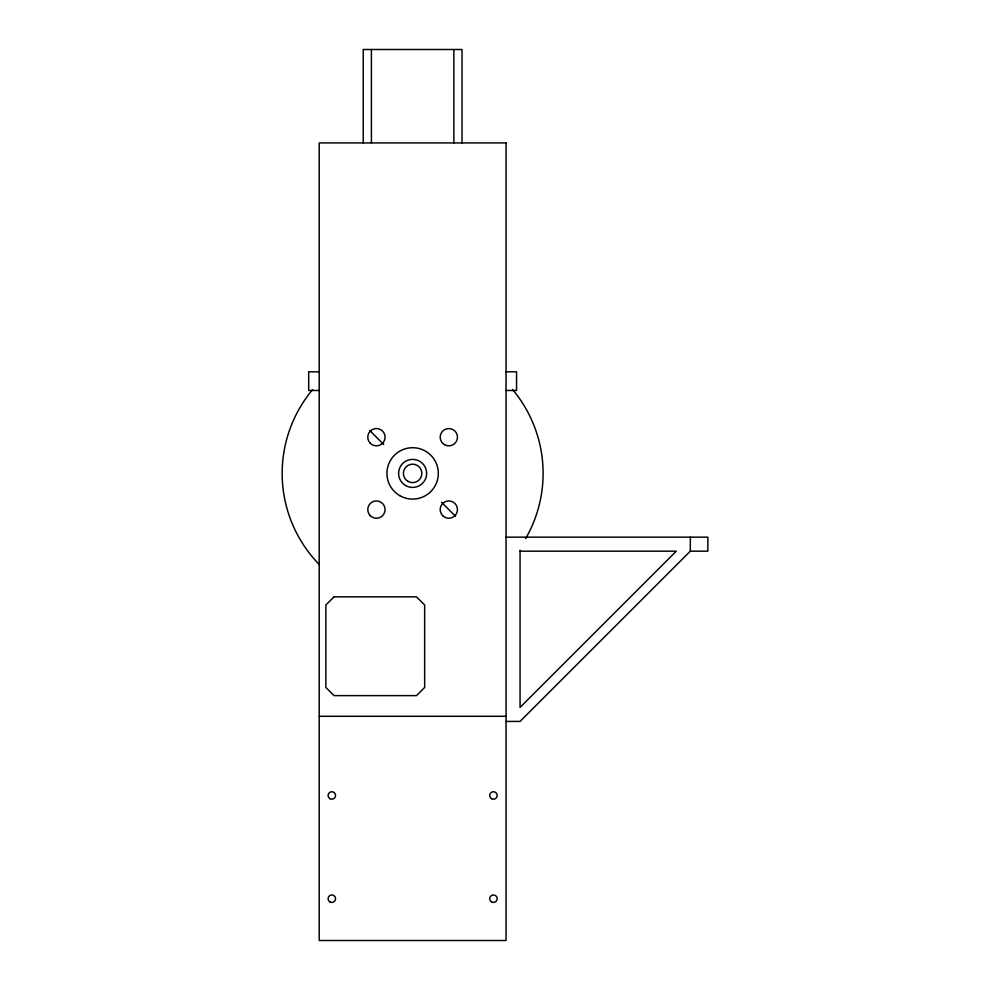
<?xml version="1.0" encoding="UTF-8"?>
<svg xmlns="http://www.w3.org/2000/svg" width="990" height="990" viewBox="0 0 990 990"><rect width="100%" height="100%" fill="white"/><g stroke="black" fill="none" stroke-linecap="round" stroke-linejoin="round"><path stroke-width="1.49" d="M506.051 537.162L707.838 537.162L707.838 551.17L690.327 551.17L520.059 721.425L506.051 721.425M319.213 371.807L308.694 371.807L308.694 390.481L319.213 390.481M506.051 371.807L516.557 371.807L516.557 390.481L506.051 390.481M520.059 551.17L676.306 551.17L520.059 707.417L520.059 550.292M319.213 716.29L506.051 716.29M369.716 430.477L383.699 444.473M441.552 502.326L455.549 516.31M690.327 537.162L690.327 551.17M462.021 142.919L462.021 49.5L363.231 49.5L363.231 142.919M453.853 49.5L453.853 142.919M371.411 49.5L371.411 142.919M512.572 389.54A130.47 130.47 0 0 1 525.616 538.634M319.374 564.634A130.47 130.47 0 0 1 312.679 389.54M334.038 596.834L325.858 605.001L325.858 687.444L334.038 695.624L416.481 695.624L424.661 687.444L424.661 605.001L416.481 596.834L334.038 596.834M506.051 142.919L319.213 142.919L319.213 940.5L506.051 940.5L506.051 142.919M444.51 444.683A8.638 8.638 0 0 0 457.467 437.196A8.638 8.638 0 0 0 444.51 429.71A8.638 8.638 0 0 0 444.51 444.683M370.322 443.31A8.638 8.638 0 0 0 384.776 439.436A8.638 8.638 0 0 0 374.195 428.843A8.638 8.638 0 0 0 370.322 443.31M442.716 515.703A8.638 8.638 0 0 0 457.17 511.83A8.638 8.638 0 0 0 446.589 501.249A8.638 8.638 0 0 0 442.716 515.703M370.322 515.703A8.638 8.638 0 0 0 384.776 511.83A8.638 8.638 0 0 0 374.195 501.249A8.638 8.638 0 0 0 370.322 515.703M399.787 495.644A25.691 25.691 0 0 0 438.322 473.393A25.691 25.691 0 0 0 399.787 451.143A25.691 25.691 0 0 0 399.787 495.644M329.955 901.927A3.737 3.737 0 0 0 335.561 898.697A3.737 3.737 0 0 0 329.955 895.455A3.737 3.737 0 0 0 329.955 901.927M329.955 798.695A3.737 3.737 0 0 0 335.561 795.465A3.737 3.737 0 0 0 329.955 792.223A3.737 3.737 0 0 0 329.955 798.695M491.572 798.695A3.737 3.737 0 0 0 497.178 795.465A3.737 3.737 0 0 0 491.572 792.223A3.737 3.737 0 0 0 491.572 798.695M491.572 901.927A3.737 3.737 0 0 0 497.178 898.697A3.737 3.737 0 0 0 491.572 895.455A3.737 3.737 0 0 0 491.572 901.927M405.615 485.533A14.009 14.009 0 0 0 426.641 473.393A14.009 14.009 0 0 0 405.615 461.266A14.009 14.009 0 0 0 405.615 485.533M408.016 481.388A9.219 9.219 0 0 0 421.851 473.393A9.219 9.219 0 0 0 408.016 465.411A9.219 9.219 0 0 0 408.016 481.388"/></g></svg>
